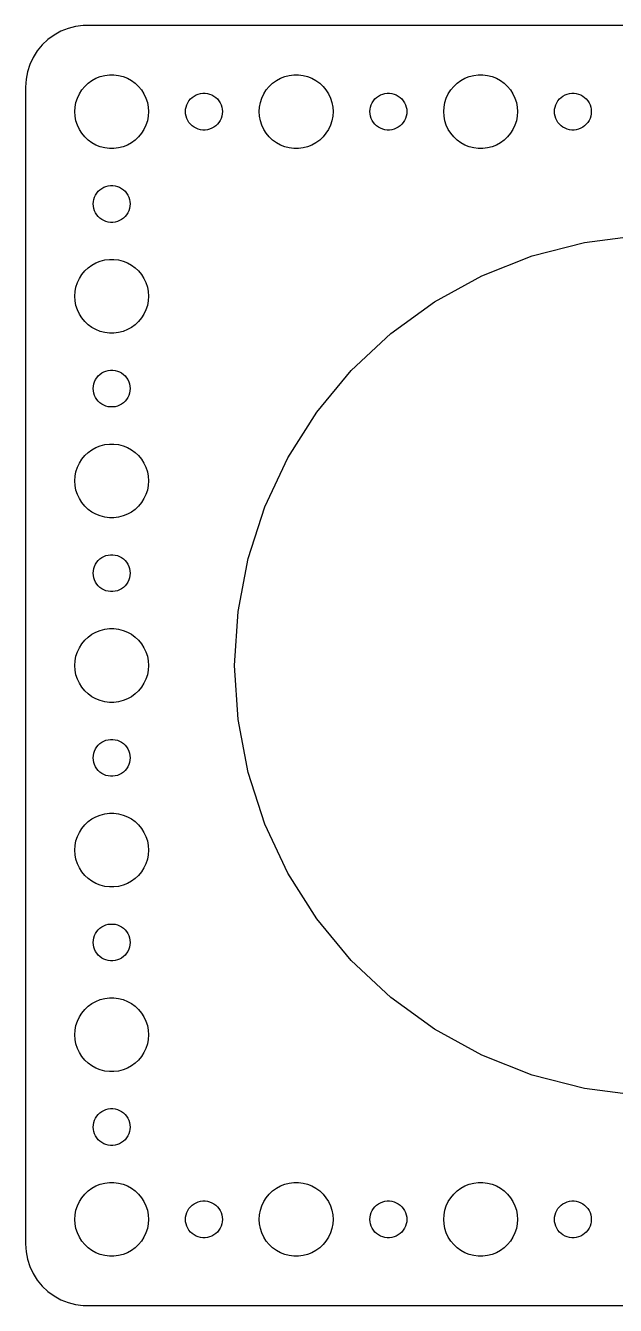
# Model space of a CAD drawing. Header units: metres. Extents: x -52 to 52, y 62 to 280.
# Drawn here: x -52 to -4, y 176 to 280 of the extents above; entities that cross this region are included whole.
import ezdxf

# ---------------------------------------------------------------- set-up
doc = ezdxf.new("R2010")
doc.units = ezdxf.units.M

msp = doc.modelspace()

# ---------------------------------------------------------------- linework, layer by layer
for p, q in [((-48.5451, 279.755), (-49.1289, 279.524)), ((-47.9369, 279.911), (-48.5451, 279.755)), ((-47.3139, 279.99), (-47.9369, 279.911)), ((47.3139, 279.99), (-47.3139, 279.99)), ((-50.1871, 278.853), (-50.6448, 278.423)), ((-49.6791, 279.222), (-50.1871, 278.853)), ((-49.1289, 279.524), (-49.6791, 279.222)), ((-51.0451, 277.939), (-51.3815, 277.409)), ((-50.6448, 278.423), (-51.0451, 277.939)), ((-51.6489, 276.841), (-51.8429, 276.243)), ((-51.3815, 277.409), (-51.6489, 276.841)), ((-51.9606, 275.627), (-52, 275)), ((-51.8429, 276.243), (-51.9606, 275.627)), ((-46.6075, 275.533), (-46.2773, 275.714)), ((-46.2773, 275.714), (-45.927, 275.853)), ((-45.927, 275.853), (-45.5621, 275.947)), ((-45.5621, 275.947), (-45.1884, 275.994)), ((-45.1884, 275.994), (-44.8116, 275.994)), ((-44.8116, 275.994), (-44.4379, 275.947)), ((-44.4379, 275.947), (-44.0729, 275.853)), ((-44.0729, 275.853), (-43.7227, 275.714)), ((-43.7227, 275.714), (-43.3925, 275.533)), ((-31.6075, 275.533), (-31.2773, 275.714)), ((-31.2773, 275.714), (-30.927, 275.853)), ((-30.927, 275.853), (-30.5621, 275.947)), ((-30.5621, 275.947), (-30.1884, 275.994)), ((-30.1884, 275.994), (-29.8116, 275.994)), ((-29.8116, 275.994), (-29.4379, 275.947)), ((-29.4379, 275.947), (-29.0729, 275.853)), ((-29.0729, 275.853), (-28.7227, 275.714)), ((-28.7227, 275.714), (-28.3925, 275.533)), ((-16.6075, 275.533), (-16.2773, 275.714)), ((-16.2773, 275.714), (-15.927, 275.853)), ((-15.927, 275.853), (-15.5621, 275.947)), ((-15.5621, 275.947), (-15.1884, 275.994)), ((-15.1884, 275.994), (-14.8116, 275.994)), ((-14.8116, 275.994), (-14.4379, 275.947)), ((-14.4379, 275.947), (-14.0729, 275.853)), ((-14.0729, 275.853), (-13.7227, 275.714)), ((-13.7227, 275.714), (-13.3925, 275.533)), ((-52, 275), (-52, 181)), ((-47.6289, 274.445), (-47.427, 274.763)), ((-47.427, 274.763), (-47.1869, 275.054)), ((-47.1869, 275.054), (-46.9123, 275.312)), ((-46.9123, 275.312), (-46.6075, 275.533)), ((-43.3925, 275.533), (-43.0877, 275.312)), ((-43.0877, 275.312), (-42.8131, 275.054)), ((-42.8131, 275.054), (-42.5729, 274.763)), ((-42.5729, 274.763), (-42.3711, 274.445)), ((-32.6289, 274.445), (-32.427, 274.763)), ((-32.427, 274.763), (-32.1869, 275.054)), ((-32.1869, 275.054), (-31.9123, 275.312)), ((-31.9123, 275.312), (-31.6075, 275.533)), ((-28.3925, 275.533), (-28.0877, 275.312)), ((-28.0877, 275.312), (-27.8131, 275.054)), ((-27.8131, 275.054), (-27.5729, 274.763)), ((-27.5729, 274.763), (-27.3711, 274.445)), ((-17.6289, 274.445), (-17.427, 274.763)), ((-17.427, 274.763), (-17.1869, 275.054)), ((-17.1869, 275.054), (-16.9123, 275.312)), ((-16.9123, 275.312), (-16.6075, 275.533)), ((-13.3925, 275.533), (-13.0877, 275.312)), ((-13.0877, 275.312), (-12.8131, 275.054)), ((-12.8131, 275.054), (-12.5729, 274.763)), ((-12.5729, 274.763), (-12.3711, 274.445)), ((-47.9763, 273.376), (-47.9057, 273.746)), ((-47.9057, 273.746), (-47.7893, 274.104)), ((-47.7893, 274.104), (-47.6289, 274.445)), ((-42.3711, 274.445), (-42.2107, 274.104)), ((-42.2107, 274.104), (-42.0942, 273.746)), ((-42.0942, 273.746), (-42.0237, 273.376)), ((-38.9529, 273.373), (-38.8947, 273.552)), ((-38.8947, 273.552), (-38.8145, 273.723)), ((-38.8145, 273.723), (-38.7135, 273.882)), ((-38.7135, 273.882), (-38.5934, 274.027)), ((-38.5934, 274.027), (-38.4561, 274.156)), ((-38.4561, 274.156), (-38.3037, 274.266)), ((-38.3037, 274.266), (-38.1387, 274.357)), ((-38.1387, 274.357), (-37.9635, 274.427)), ((-37.9635, 274.427), (-37.7811, 274.473)), ((-37.7811, 274.473), (-37.5942, 274.497)), ((-37.5942, 274.497), (-37.4058, 274.497)), ((-37.4058, 274.497), (-37.2189, 274.473)), ((-37.2189, 274.473), (-37.0365, 274.427)), ((-37.0365, 274.427), (-36.8613, 274.357)), ((-36.8613, 274.357), (-36.6963, 274.266)), ((-36.6963, 274.266), (-36.5439, 274.156)), ((-36.5439, 274.156), (-36.4065, 274.027)), ((-36.4065, 274.027), (-36.2865, 273.882)), ((-36.2865, 273.882), (-36.1855, 273.723)), ((-36.1855, 273.723), (-36.1053, 273.552)), ((-36.1053, 273.552), (-36.0471, 273.373)), ((-32.9763, 273.376), (-32.9057, 273.746)), ((-32.9057, 273.746), (-32.7893, 274.104)), ((-32.7893, 274.104), (-32.6289, 274.445)), ((-27.3711, 274.445), (-27.2107, 274.104)), ((-27.2107, 274.104), (-27.0942, 273.746)), ((-27.0942, 273.746), (-27.0237, 273.376)), ((-23.9529, 273.373), (-23.8947, 273.552)), ((-23.8947, 273.552), (-23.8145, 273.723)), ((-23.8145, 273.723), (-23.7135, 273.882)), ((-23.7135, 273.882), (-23.5934, 274.027)), ((-23.5934, 274.027), (-23.4561, 274.156)), ((-23.4561, 274.156), (-23.3037, 274.266)), ((-23.3037, 274.266), (-23.1387, 274.357)), ((-23.1387, 274.357), (-22.9635, 274.427)), ((-22.9635, 274.427), (-22.7811, 274.473)), ((-22.7811, 274.473), (-22.5942, 274.497)), ((-22.5942, 274.497), (-22.4058, 274.497)), ((-22.4058, 274.497), (-22.2189, 274.473)), ((-22.2189, 274.473), (-22.0365, 274.427)), ((-22.0365, 274.427), (-21.8613, 274.357)), ((-21.8613, 274.357), (-21.6963, 274.266)), ((-21.6963, 274.266), (-21.5439, 274.156)), ((-21.5439, 274.156), (-21.4065, 274.027)), ((-21.4065, 274.027), (-21.2865, 273.882)), ((-21.2865, 273.882), (-21.1855, 273.723)), ((-21.1855, 273.723), (-21.1053, 273.552)), ((-21.1053, 273.552), (-21.0471, 273.373)), ((-17.9763, 273.376), (-17.9057, 273.746)), ((-17.9057, 273.746), (-17.7893, 274.104)), ((-17.7893, 274.104), (-17.6289, 274.445)), ((-12.3711, 274.445), (-12.2107, 274.104)), ((-12.2107, 274.104), (-12.0942, 273.746)), ((-12.0942, 273.746), (-12.0237, 273.376)), ((-8.95287, 273.373), (-8.89465, 273.552)), ((-8.89465, 273.552), (-8.81445, 273.723)), ((-8.81445, 273.723), (-8.71352, 273.882)), ((-8.71352, 273.882), (-8.59344, 274.027)), ((-8.59344, 274.027), (-8.45613, 274.156)), ((-8.45613, 274.156), (-8.30373, 274.266)), ((-8.30373, 274.266), (-8.13866, 274.357)), ((-8.13866, 274.357), (-7.96352, 274.427)), ((-7.96352, 274.427), (-7.78107, 274.473)), ((-7.78107, 274.473), (-7.59418, 274.497)), ((-7.59418, 274.497), (-7.40581, 274.497)), ((-7.40581, 274.497), (-7.21892, 274.473)), ((-7.21892, 274.473), (-7.03647, 274.427)), ((-7.03647, 274.427), (-6.86133, 274.357)), ((-6.86133, 274.357), (-6.69626, 274.266)), ((-6.69626, 274.266), (-6.54385, 274.156)), ((-6.54385, 274.156), (-6.40654, 274.027)), ((-6.40654, 274.027), (-6.28647, 273.882)), ((-6.28647, 273.882), (-6.18553, 273.723)), ((-6.18553, 273.723), (-6.10533, 273.552)), ((-6.10533, 273.552), (-6.04712, 273.373)), ((-48, 273), (-47.9763, 273.376)), ((-47.9763, 272.624), (-48, 273)), ((-47.9057, 272.254), (-47.9763, 272.624)), ((-42.0237, 272.624), (-42.0942, 272.254)), ((-42.0237, 273.376), (-42, 273)), ((-42, 273), (-42.0237, 272.624)), ((-39, 273), (-38.9882, 273.188)), ((-38.9882, 272.812), (-39, 273)), ((-38.9882, 273.188), (-38.9529, 273.373)), ((-38.9529, 272.627), (-38.9882, 272.812)), ((-38.8947, 272.448), (-38.9529, 272.627)), ((-38.8145, 272.277), (-38.8947, 272.448)), ((-36.1053, 272.448), (-36.1855, 272.277)), ((-36.0471, 272.627), (-36.1053, 272.448)), ((-36.0471, 273.373), (-36.0118, 273.188)), ((-36.0118, 272.812), (-36.0471, 272.627)), ((-36.0118, 273.188), (-36, 273)), ((-36, 273), (-36.0118, 272.812)), ((-33, 273), (-32.9763, 273.376)), ((-32.9763, 272.624), (-33, 273)), ((-32.9057, 272.254), (-32.9763, 272.624)), ((-27.0237, 272.624), (-27.0942, 272.254)), ((-27.0237, 273.376), (-27, 273)), ((-27, 273), (-27.0237, 272.624)), ((-24, 273), (-23.9882, 273.188)), ((-23.9882, 272.812), (-24, 273)), ((-23.9882, 273.188), (-23.9529, 273.373)), ((-23.9529, 272.627), (-23.9882, 272.812)), ((-23.8947, 272.448), (-23.9529, 272.627)), ((-23.8145, 272.277), (-23.8947, 272.448)), ((-21.1053, 272.448), (-21.1855, 272.277)), ((-21.0471, 272.627), (-21.1053, 272.448)), ((-21.0471, 273.373), (-21.0118, 273.188)), ((-21.0118, 272.812), (-21.0471, 272.627)), ((-21.0118, 273.188), (-21, 273)), ((-21, 273), (-21.0118, 272.812)), ((-18, 273), (-17.9763, 273.376)), ((-17.9763, 272.624), (-18, 273)), ((-17.9057, 272.254), (-17.9763, 272.624)), ((-12.0237, 272.624), (-12.0942, 272.254)), ((-12.0237, 273.376), (-12, 273)), ((-12, 273), (-12.0237, 272.624)), ((-9, 273), (-8.98816, 273.188)), ((-8.98816, 272.812), (-9, 273)), ((-8.98816, 273.188), (-8.95287, 273.373)), ((-8.95287, 272.627), (-8.98816, 272.812)), ((-8.89465, 272.448), (-8.95287, 272.627)), ((-8.81445, 272.277), (-8.89465, 272.448)), ((-6.10533, 272.448), (-6.18553, 272.277)), ((-6.04712, 272.627), (-6.10533, 272.448)), ((-6.04712, 273.373), (-6.01183, 273.188)), ((-6.01183, 272.812), (-6.04712, 272.627)), ((-6.01183, 273.188), (-6, 273)), ((-6, 273), (-6.01183, 272.812)), ((-47.7893, 271.896), (-47.9057, 272.254)), ((-47.6289, 271.555), (-47.7893, 271.896)), ((-47.427, 271.237), (-47.6289, 271.555)), ((-42.3711, 271.555), (-42.5729, 271.237)), ((-42.2107, 271.896), (-42.3711, 271.555)), ((-42.0942, 272.254), (-42.2107, 271.896)), ((-38.7135, 272.118), (-38.8145, 272.277)), ((-38.5934, 271.973), (-38.7135, 272.118)), ((-38.4561, 271.844), (-38.5934, 271.973)), ((-38.3037, 271.734), (-38.4561, 271.844)), ((-38.1387, 271.643), (-38.3037, 271.734)), ((-37.9635, 271.573), (-38.1387, 271.643)), ((-37.7811, 271.527), (-37.9635, 271.573)), ((-37.5942, 271.503), (-37.7811, 271.527)), ((-37.4058, 271.503), (-37.5942, 271.503)), ((-37.2189, 271.527), (-37.4058, 271.503)), ((-37.0365, 271.573), (-37.2189, 271.527)), ((-36.8613, 271.643), (-37.0365, 271.573)), ((-36.6963, 271.734), (-36.8613, 271.643)), ((-36.5439, 271.844), (-36.6963, 271.734)), ((-36.4065, 271.973), (-36.5439, 271.844)), ((-36.2865, 272.118), (-36.4065, 271.973)), ((-36.1855, 272.277), (-36.2865, 272.118)), ((-32.7893, 271.896), (-32.9057, 272.254)), ((-32.6289, 271.555), (-32.7893, 271.896)), ((-32.427, 271.237), (-32.6289, 271.555)), ((-27.3711, 271.555), (-27.5729, 271.237)), ((-27.2107, 271.896), (-27.3711, 271.555)), ((-27.0942, 272.254), (-27.2107, 271.896)), ((-23.7135, 272.118), (-23.8145, 272.277)), ((-23.5934, 271.973), (-23.7135, 272.118)), ((-23.4561, 271.844), (-23.5934, 271.973)), ((-23.3037, 271.734), (-23.4561, 271.844)), ((-23.1387, 271.643), (-23.3037, 271.734)), ((-22.9635, 271.573), (-23.1387, 271.643)), ((-22.7811, 271.527), (-22.9635, 271.573)), ((-22.5942, 271.503), (-22.7811, 271.527)), ((-22.4058, 271.503), (-22.5942, 271.503)), ((-22.2189, 271.527), (-22.4058, 271.503)), ((-22.0365, 271.573), (-22.2189, 271.527)), ((-21.8613, 271.643), (-22.0365, 271.573)), ((-21.6963, 271.734), (-21.8613, 271.643)), ((-21.5439, 271.844), (-21.6963, 271.734)), ((-21.4065, 271.973), (-21.5439, 271.844)), ((-21.2865, 272.118), (-21.4065, 271.973)), ((-21.1855, 272.277), (-21.2865, 272.118)), ((-17.7893, 271.896), (-17.9057, 272.254)), ((-17.6289, 271.555), (-17.7893, 271.896)), ((-17.427, 271.237), (-17.6289, 271.555)), ((-12.3711, 271.555), (-12.5729, 271.237)), ((-12.2107, 271.896), (-12.3711, 271.555)), ((-12.0942, 272.254), (-12.2107, 271.896)), ((-8.71352, 272.118), (-8.81445, 272.277)), ((-8.59344, 271.973), (-8.71352, 272.118)), ((-8.45613, 271.844), (-8.59344, 271.973)), ((-8.30373, 271.734), (-8.45613, 271.844)), ((-8.13866, 271.643), (-8.30373, 271.734)), ((-7.96352, 271.573), (-8.13866, 271.643)), ((-7.78107, 271.527), (-7.96352, 271.573)), ((-7.59418, 271.503), (-7.78107, 271.527)), ((-7.40581, 271.503), (-7.59418, 271.503)), ((-7.21892, 271.527), (-7.40581, 271.503)), ((-7.03647, 271.573), (-7.21892, 271.527)), ((-6.86133, 271.643), (-7.03647, 271.573)), ((-6.69626, 271.734), (-6.86133, 271.643)), ((-6.54385, 271.844), (-6.69626, 271.734)), ((-6.40654, 271.973), (-6.54385, 271.844)), ((-6.28647, 272.118), (-6.40654, 271.973)), ((-6.18553, 272.277), (-6.28647, 272.118)), ((-47.1869, 270.946), (-47.427, 271.237)), ((-46.9123, 270.688), (-47.1869, 270.946)), ((-46.6075, 270.467), (-46.9123, 270.688)), ((-46.2773, 270.286), (-46.6075, 270.467)), ((-43.3925, 270.467), (-43.7227, 270.286)), ((-43.0877, 270.688), (-43.3925, 270.467)), ((-42.8131, 270.946), (-43.0877, 270.688)), ((-42.5729, 271.237), (-42.8131, 270.946)), ((-32.1869, 270.946), (-32.427, 271.237)), ((-31.9123, 270.688), (-32.1869, 270.946)), ((-31.6075, 270.467), (-31.9123, 270.688)), ((-31.2773, 270.286), (-31.6075, 270.467)), ((-28.3925, 270.467), (-28.7227, 270.286)), ((-28.0877, 270.688), (-28.3925, 270.467)), ((-27.8131, 270.946), (-28.0877, 270.688)), ((-27.5729, 271.237), (-27.8131, 270.946)), ((-17.1869, 270.946), (-17.427, 271.237)), ((-16.9123, 270.688), (-17.1869, 270.946)), ((-16.6075, 270.467), (-16.9123, 270.688)), ((-16.2773, 270.286), (-16.6075, 270.467)), ((-13.3925, 270.467), (-13.7227, 270.286)), ((-13.0877, 270.688), (-13.3925, 270.467)), ((-12.8131, 270.946), (-13.0877, 270.688)), ((-12.5729, 271.237), (-12.8131, 270.946)), ((-45.927, 270.147), (-46.2773, 270.286)), ((-45.5621, 270.053), (-45.927, 270.147)), ((-45.1884, 270.006), (-45.5621, 270.053)), ((-44.8116, 270.006), (-45.1884, 270.006)), ((-44.4379, 270.053), (-44.8116, 270.006)), ((-44.0729, 270.147), (-44.4379, 270.053)), ((-43.7227, 270.286), (-44.0729, 270.147)), ((-30.927, 270.147), (-31.2773, 270.286)), ((-30.5621, 270.053), (-30.927, 270.147)), ((-30.1884, 270.006), (-30.5621, 270.053)), ((-29.8116, 270.006), (-30.1884, 270.006)), ((-29.4379, 270.053), (-29.8116, 270.006)), ((-29.0729, 270.147), (-29.4379, 270.053)), ((-28.7227, 270.286), (-29.0729, 270.147)), ((-15.927, 270.147), (-16.2773, 270.286)), ((-15.5621, 270.053), (-15.927, 270.147)), ((-15.1884, 270.006), (-15.5621, 270.053)), ((-14.8116, 270.006), (-15.1884, 270.006)), ((-14.4379, 270.053), (-14.8116, 270.006)), ((-14.0729, 270.147), (-14.4379, 270.053)), ((-13.7227, 270.286), (-14.0729, 270.147)), ((-46.3947, 266.052), (-46.3145, 266.223)), ((-46.3145, 266.223), (-46.2135, 266.382)), ((-46.2135, 266.382), (-46.0934, 266.527)), ((-46.0934, 266.527), (-45.9561, 266.656)), ((-45.9561, 266.656), (-45.8037, 266.766)), ((-45.8037, 266.766), (-45.6387, 266.857)), ((-45.6387, 266.857), (-45.4635, 266.927)), ((-45.4635, 266.927), (-45.2811, 266.973)), ((-45.2811, 266.973), (-45.0942, 266.997)), ((-45.0942, 266.997), (-44.9058, 266.997)), ((-44.9058, 266.997), (-44.7189, 266.973)), ((-44.7189, 266.973), (-44.5365, 266.927)), ((-44.5365, 266.927), (-44.3613, 266.857)), ((-44.3613, 266.857), (-44.1963, 266.766)), ((-44.1963, 266.766), (-44.0439, 266.656)), ((-44.0439, 266.656), (-43.9065, 266.527)), ((-43.9065, 266.527), (-43.7865, 266.382)), ((-43.7865, 266.382), (-43.6855, 266.223)), ((-43.6855, 266.223), (-43.6053, 266.052)), ((-46.5, 265.5), (-46.4882, 265.688)), ((-46.4882, 265.312), (-46.5, 265.5)), ((-46.4882, 265.688), (-46.4529, 265.873)), ((-46.4529, 265.127), (-46.4882, 265.312)), ((-46.4529, 265.873), (-46.3947, 266.052)), ((-43.6053, 266.052), (-43.5471, 265.873)), ((-43.5471, 265.873), (-43.5118, 265.688)), ((-43.5118, 265.312), (-43.5471, 265.127)), ((-43.5118, 265.688), (-43.5, 265.5)), ((-43.5, 265.5), (-43.5118, 265.312)), ((-46.3947, 264.948), (-46.4529, 265.127)), ((-46.3145, 264.777), (-46.3947, 264.948)), ((-46.2135, 264.618), (-46.3145, 264.777)), ((-46.0934, 264.473), (-46.2135, 264.618)), ((-45.9561, 264.344), (-46.0934, 264.473)), ((-45.8037, 264.234), (-45.9561, 264.344)), ((-45.6387, 264.143), (-45.8037, 264.234)), ((-45.4635, 264.073), (-45.6387, 264.143)), ((-44.3613, 264.143), (-44.5365, 264.073)), ((-44.1963, 264.234), (-44.3613, 264.143)), ((-44.0439, 264.344), (-44.1963, 264.234)), ((-43.9065, 264.473), (-44.0439, 264.344)), ((-43.7865, 264.618), (-43.9065, 264.473)), ((-43.6855, 264.777), (-43.7865, 264.618)), ((-43.6053, 264.948), (-43.6855, 264.777)), ((-43.5471, 265.127), (-43.6053, 264.948)), ((-45.2811, 264.027), (-45.4635, 264.073)), ((-45.0942, 264.003), (-45.2811, 264.027)), ((-44.9058, 264.003), (-45.0942, 264.003)), ((-44.7189, 264.027), (-44.9058, 264.003)), ((-44.5365, 264.073), (-44.7189, 264.027)), ((-10.8156, 261.287), (-6.55833, 262.38)), ((-6.55833, 262.38), (-2.19766, 262.931)), ((-45.5621, 260.947), (-45.1884, 260.994)), ((-45.1884, 260.994), (-44.8116, 260.994)), ((-44.8116, 260.994), (-44.4379, 260.947)), ((-14.9023, 259.669), (-10.8156, 261.287)), ((-47.427, 259.763), (-47.1869, 260.054)), ((-47.1869, 260.054), (-46.9123, 260.312)), ((-46.9123, 260.312), (-46.6075, 260.533)), ((-46.6075, 260.533), (-46.2773, 260.714)), ((-46.2773, 260.714), (-45.927, 260.853)), ((-45.927, 260.853), (-45.5621, 260.947)), ((-44.4379, 260.947), (-44.0729, 260.853)), ((-44.0729, 260.853), (-43.7227, 260.714)), ((-43.7227, 260.714), (-43.3925, 260.533)), ((-43.3925, 260.533), (-43.0877, 260.312)), ((-43.0877, 260.312), (-42.8131, 260.054)), ((-42.8131, 260.054), (-42.5729, 259.763)), ((-47.9057, 258.746), (-47.7893, 259.104)), ((-47.7893, 259.104), (-47.6289, 259.445)), ((-47.6289, 259.445), (-47.427, 259.763)), ((-42.5729, 259.763), (-42.3711, 259.445)), ((-42.3711, 259.445), (-42.2107, 259.104)), ((-42.2107, 259.104), (-42.0942, 258.746)), ((-18.7539, 257.551), (-14.9023, 259.669)), ((-48, 258), (-47.9763, 258.376)), ((-47.9763, 257.624), (-48, 258)), ((-47.9763, 258.376), (-47.9057, 258.746)), ((-42.0942, 258.746), (-42.0237, 258.376)), ((-42.0237, 258.376), (-42, 258)), ((-42, 258), (-42.0237, 257.624)), ((-47.9057, 257.254), (-47.9763, 257.624)), ((-47.7893, 256.896), (-47.9057, 257.254)), ((-47.6289, 256.555), (-47.7893, 256.896)), ((-42.2107, 256.896), (-42.3711, 256.555)), ((-42.0942, 257.254), (-42.2107, 256.896)), ((-42.0237, 257.624), (-42.0942, 257.254)), ((-22.3098, 254.968), (-18.7539, 257.551)), ((-47.427, 256.237), (-47.6289, 256.555)), ((-47.1869, 255.946), (-47.427, 256.237)), ((-46.9123, 255.688), (-47.1869, 255.946)), ((-42.8131, 255.946), (-43.0877, 255.688)), ((-42.5729, 256.237), (-42.8131, 255.946)), ((-42.3711, 256.555), (-42.5729, 256.237)), ((-46.6075, 255.467), (-46.9123, 255.688)), ((-46.2773, 255.286), (-46.6075, 255.467)), ((-45.927, 255.147), (-46.2773, 255.286)), ((-45.5621, 255.053), (-45.927, 255.147)), ((-45.1884, 255.006), (-45.5621, 255.053)), ((-44.8116, 255.006), (-45.1884, 255.006)), ((-44.4379, 255.053), (-44.8116, 255.006)), ((-44.0729, 255.147), (-44.4379, 255.053)), ((-43.7227, 255.286), (-44.0729, 255.147)), ((-43.3925, 255.467), (-43.7227, 255.286)), ((-43.0877, 255.688), (-43.3925, 255.467)), ((-25.5139, 251.959), (-22.3098, 254.968)), ((-46.0934, 251.527), (-45.9561, 251.656)), ((-45.9561, 251.656), (-45.8037, 251.766)), ((-45.8037, 251.766), (-45.6387, 251.857)), ((-45.6387, 251.857), (-45.4635, 251.927)), ((-45.4635, 251.927), (-45.2811, 251.973)), ((-45.2811, 251.973), (-45.0942, 251.997)), ((-45.0942, 251.997), (-44.9058, 251.997)), ((-44.9058, 251.997), (-44.7189, 251.973)), ((-44.7189, 251.973), (-44.5365, 251.927)), ((-44.5365, 251.927), (-44.3613, 251.857)), ((-44.3613, 251.857), (-44.1963, 251.766)), ((-44.1963, 251.766), (-44.0439, 251.656)), ((-44.0439, 251.656), (-43.9065, 251.527)), ((-28.3156, 248.572), (-25.5139, 251.959)), ((-46.5, 250.5), (-46.4882, 250.688)), ((-46.4882, 250.688), (-46.4529, 250.873)), ((-46.4529, 250.873), (-46.3947, 251.052)), ((-46.3947, 251.052), (-46.3145, 251.223)), ((-46.3145, 251.223), (-46.2135, 251.382)), ((-46.2135, 251.382), (-46.0934, 251.527)), ((-43.9065, 251.527), (-43.7865, 251.382)), ((-43.7865, 251.382), (-43.6855, 251.223)), ((-43.6855, 251.223), (-43.6053, 251.052)), ((-43.6053, 251.052), (-43.5471, 250.873)), ((-43.5471, 250.873), (-43.5118, 250.688)), ((-43.5118, 250.688), (-43.5, 250.5)), ((-46.4882, 250.312), (-46.5, 250.5)), ((-46.4529, 250.127), (-46.4882, 250.312)), ((-46.3947, 249.948), (-46.4529, 250.127)), ((-46.3145, 249.777), (-46.3947, 249.948)), ((-46.2135, 249.618), (-46.3145, 249.777)), ((-46.0934, 249.473), (-46.2135, 249.618)), ((-43.7865, 249.618), (-43.9065, 249.473)), ((-43.6855, 249.777), (-43.7865, 249.618)), ((-43.6053, 249.948), (-43.6855, 249.777)), ((-43.5471, 250.127), (-43.6053, 249.948)), ((-43.5118, 250.312), (-43.5471, 250.127)), ((-43.5, 250.5), (-43.5118, 250.312)), ((-45.9561, 249.344), (-46.0934, 249.473)), ((-45.8037, 249.234), (-45.9561, 249.344)), ((-45.6387, 249.143), (-45.8037, 249.234)), ((-45.4635, 249.073), (-45.6387, 249.143)), ((-45.2811, 249.027), (-45.4635, 249.073)), ((-45.0942, 249.003), (-45.2811, 249.027)), ((-44.9058, 249.003), (-45.0942, 249.003)), ((-44.7189, 249.027), (-44.9058, 249.003)), ((-44.5365, 249.073), (-44.7189, 249.027)), ((-44.3613, 249.143), (-44.5365, 249.073)), ((-44.1963, 249.234), (-44.3613, 249.143)), ((-44.0439, 249.344), (-44.1963, 249.234)), ((-43.9065, 249.473), (-44.0439, 249.344)), ((-30.6707, 244.861), (-28.3156, 248.572)), ((-46.9123, 245.312), (-46.6075, 245.533)), ((-46.6075, 245.533), (-46.2773, 245.714)), ((-46.2773, 245.714), (-45.927, 245.853)), ((-45.927, 245.853), (-45.5621, 245.947)), ((-45.5621, 245.947), (-45.1884, 245.994)), ((-45.1884, 245.994), (-44.8116, 245.994)), ((-44.8116, 245.994), (-44.4379, 245.947)), ((-44.4379, 245.947), (-44.0729, 245.853)), ((-44.0729, 245.853), (-43.7227, 245.714)), ((-43.7227, 245.714), (-43.3925, 245.533)), ((-43.3925, 245.533), (-43.0877, 245.312)), ((-47.7893, 244.104), (-47.6289, 244.445)), ((-47.6289, 244.445), (-47.427, 244.763)), ((-47.427, 244.763), (-47.1869, 245.054)), ((-47.1869, 245.054), (-46.9123, 245.312)), ((-43.0877, 245.312), (-42.8131, 245.054)), ((-42.8131, 245.054), (-42.5729, 244.763)), ((-42.5729, 244.763), (-42.3711, 244.445)), ((-42.3711, 244.445), (-42.2107, 244.104)), ((-32.5422, 240.884), (-30.6707, 244.861)), ((-48, 243), (-47.9763, 243.376)), ((-47.9763, 243.376), (-47.9057, 243.746)), ((-47.9057, 243.746), (-47.7893, 244.104)), ((-42.2107, 244.104), (-42.0942, 243.746)), ((-42.0942, 243.746), (-42.0237, 243.376)), ((-42.0237, 243.376), (-42, 243)), ((-47.9763, 242.624), (-48, 243)), ((-47.9057, 242.254), (-47.9763, 242.624)), ((-42.0237, 242.624), (-42.0942, 242.254)), ((-42, 243), (-42.0237, 242.624)), ((-47.7893, 241.896), (-47.9057, 242.254)), ((-47.6289, 241.555), (-47.7893, 241.896)), ((-47.427, 241.237), (-47.6289, 241.555)), ((-47.1869, 240.946), (-47.427, 241.237)), ((-42.5729, 241.237), (-42.8131, 240.946)), ((-42.3711, 241.555), (-42.5729, 241.237)), ((-42.2107, 241.896), (-42.3711, 241.555)), ((-42.0942, 242.254), (-42.2107, 241.896)), ((-46.9123, 240.688), (-47.1869, 240.946)), ((-46.6075, 240.467), (-46.9123, 240.688)), ((-46.2773, 240.286), (-46.6075, 240.467)), ((-45.927, 240.147), (-46.2773, 240.286)), ((-43.7227, 240.286), (-44.0729, 240.147)), ((-43.3925, 240.467), (-43.7227, 240.286)), ((-43.0877, 240.688), (-43.3925, 240.467)), ((-42.8131, 240.946), (-43.0877, 240.688)), ((-33.9004, 236.704), (-32.5422, 240.884)), ((-45.5621, 240.053), (-45.927, 240.147)), ((-45.1884, 240.006), (-45.5621, 240.053)), ((-44.8116, 240.006), (-45.1884, 240.006)), ((-44.4379, 240.053), (-44.8116, 240.006)), ((-44.0729, 240.147), (-44.4379, 240.053)), ((-46.4529, 235.873), (-46.3947, 236.052)), ((-46.3947, 236.052), (-46.3145, 236.223)), ((-46.3145, 236.223), (-46.2135, 236.382)), ((-46.2135, 236.382), (-46.0934, 236.527)), ((-46.0934, 236.527), (-45.9561, 236.656)), ((-45.9561, 236.656), (-45.8037, 236.766)), ((-45.8037, 236.766), (-45.6387, 236.857)), ((-45.6387, 236.857), (-45.4635, 236.927)), ((-45.4635, 236.927), (-45.2811, 236.973)), ((-45.2811, 236.973), (-45.0942, 236.997)), ((-45.0942, 236.997), (-44.9058, 236.997)), ((-44.9058, 236.997), (-44.7189, 236.973)), ((-44.7189, 236.973), (-44.5365, 236.927)), ((-44.5365, 236.927), (-44.3613, 236.857)), ((-44.3613, 236.857), (-44.1963, 236.766)), ((-44.1963, 236.766), (-44.0439, 236.656)), ((-44.0439, 236.656), (-43.9065, 236.527)), ((-43.9065, 236.527), (-43.7865, 236.382)), ((-43.7865, 236.382), (-43.6855, 236.223)), ((-43.6855, 236.223), (-43.6053, 236.052)), ((-43.6053, 236.052), (-43.5471, 235.873)), ((-34.724, 232.387), (-33.9004, 236.704)), ((-46.5, 235.5), (-46.4882, 235.688)), ((-46.4882, 235.312), (-46.5, 235.5)), ((-46.4882, 235.688), (-46.4529, 235.873)), ((-46.4529, 235.127), (-46.4882, 235.312)), ((-46.3947, 234.948), (-46.4529, 235.127)), ((-43.5471, 235.127), (-43.6053, 234.948)), ((-43.5471, 235.873), (-43.5118, 235.688)), ((-43.5118, 235.312), (-43.5471, 235.127)), ((-43.5118, 235.688), (-43.5, 235.5)), ((-43.5, 235.5), (-43.5118, 235.312)), ((-46.3145, 234.777), (-46.3947, 234.948)), ((-46.2135, 234.618), (-46.3145, 234.777)), ((-46.0934, 234.473), (-46.2135, 234.618)), ((-45.9561, 234.344), (-46.0934, 234.473)), ((-45.8037, 234.234), (-45.9561, 234.344)), ((-45.6387, 234.143), (-45.8037, 234.234)), ((-45.4635, 234.073), (-45.6387, 234.143)), ((-45.2811, 234.027), (-45.4635, 234.073)), ((-45.0942, 234.003), (-45.2811, 234.027)), ((-44.9058, 234.003), (-45.0942, 234.003)), ((-44.7189, 234.027), (-44.9058, 234.003)), ((-44.5365, 234.073), (-44.7189, 234.027)), ((-44.3613, 234.143), (-44.5365, 234.073)), ((-44.1963, 234.234), (-44.3613, 234.143)), ((-44.0439, 234.344), (-44.1963, 234.234)), ((-43.9065, 234.473), (-44.0439, 234.344)), ((-43.7865, 234.618), (-43.9065, 234.473)), ((-43.6855, 234.777), (-43.7865, 234.618)), ((-43.6053, 234.948), (-43.6855, 234.777)), ((-35, 228), (-34.724, 232.387)), ((-46.2773, 230.714), (-45.927, 230.853)), ((-45.927, 230.853), (-45.5621, 230.947)), ((-45.5621, 230.947), (-45.1884, 230.994)), ((-45.1884, 230.994), (-44.8116, 230.994)), ((-44.8116, 230.994), (-44.4379, 230.947)), ((-44.4379, 230.947), (-44.0729, 230.853)), ((-44.0729, 230.853), (-43.7227, 230.714)), ((-47.427, 229.763), (-47.1869, 230.054)), ((-47.1869, 230.054), (-46.9123, 230.312)), ((-46.9123, 230.312), (-46.6075, 230.533)), ((-46.6075, 230.533), (-46.2773, 230.714)), ((-43.7227, 230.714), (-43.3925, 230.533)), ((-43.3925, 230.533), (-43.0877, 230.312)), ((-43.0877, 230.312), (-42.8131, 230.054)), ((-42.8131, 230.054), (-42.5729, 229.763)), ((-47.9057, 228.746), (-47.7893, 229.104)), ((-47.7893, 229.104), (-47.6289, 229.445)), ((-47.6289, 229.445), (-47.427, 229.763)), ((-42.5729, 229.763), (-42.3711, 229.445)), ((-42.3711, 229.445), (-42.2107, 229.104)), ((-42.2107, 229.104), (-42.0942, 228.746)), ((-48, 228), (-47.9763, 228.376)), ((-47.9763, 227.624), (-48, 228)), ((-47.9763, 228.376), (-47.9057, 228.746)), ((-42.0942, 228.746), (-42.0237, 228.376)), ((-42.0237, 228.376), (-42, 228)), ((-42, 228), (-42.0237, 227.624)), ((-34.724, 223.613), (-35, 228)), ((-47.9057, 227.254), (-47.9763, 227.624)), ((-47.7893, 226.896), (-47.9057, 227.254)), ((-47.6289, 226.555), (-47.7893, 226.896)), ((-42.2107, 226.896), (-42.3711, 226.555)), ((-42.0942, 227.254), (-42.2107, 226.896)), ((-42.0237, 227.624), (-42.0942, 227.254)), ((-47.427, 226.237), (-47.6289, 226.555)), ((-47.1869, 225.946), (-47.427, 226.237)), ((-46.9123, 225.688), (-47.1869, 225.946)), ((-46.6075, 225.467), (-46.9123, 225.688)), ((-43.0877, 225.688), (-43.3925, 225.467)), ((-42.8131, 225.946), (-43.0877, 225.688)), ((-42.5729, 226.237), (-42.8131, 225.946)), ((-42.3711, 226.555), (-42.5729, 226.237)), ((-46.2773, 225.286), (-46.6075, 225.467)), ((-45.927, 225.147), (-46.2773, 225.286)), ((-45.5621, 225.053), (-45.927, 225.147)), ((-45.1884, 225.006), (-45.5621, 225.053)), ((-44.8116, 225.006), (-45.1884, 225.006)), ((-44.4379, 225.053), (-44.8116, 225.006)), ((-44.0729, 225.147), (-44.4379, 225.053)), ((-43.7227, 225.286), (-44.0729, 225.147)), ((-43.3925, 225.467), (-43.7227, 225.286)), ((-33.9004, 219.296), (-34.724, 223.613)), ((-46.2135, 221.382), (-46.0934, 221.527)), ((-46.0934, 221.527), (-45.9561, 221.656)), ((-45.9561, 221.656), (-45.8037, 221.766)), ((-45.8037, 221.766), (-45.6387, 221.857)), ((-45.6387, 221.857), (-45.4635, 221.927)), ((-45.4635, 221.927), (-45.2811, 221.973)), ((-45.2811, 221.973), (-45.0942, 221.997)), ((-45.0942, 221.997), (-44.9058, 221.997)), ((-44.9058, 221.997), (-44.7189, 221.973)), ((-44.7189, 221.973), (-44.5365, 221.927)), ((-44.5365, 221.927), (-44.3613, 221.857)), ((-44.3613, 221.857), (-44.1963, 221.766)), ((-44.1963, 221.766), (-44.0439, 221.656)), ((-44.0439, 221.656), (-43.9065, 221.527)), ((-43.9065, 221.527), (-43.7865, 221.382)), ((-46.5, 220.5), (-46.4882, 220.688)), ((-46.4882, 220.312), (-46.5, 220.5)), ((-46.4882, 220.688), (-46.4529, 220.873)), ((-46.4529, 220.873), (-46.3947, 221.052)), ((-46.3947, 221.052), (-46.3145, 221.223)), ((-46.3145, 221.223), (-46.2135, 221.382)), ((-43.7865, 221.382), (-43.6855, 221.223)), ((-43.6855, 221.223), (-43.6053, 221.052)), ((-43.6053, 221.052), (-43.5471, 220.873)), ((-43.5471, 220.873), (-43.5118, 220.688)), ((-43.5118, 220.688), (-43.5, 220.5)), ((-43.5, 220.5), (-43.5118, 220.312)), ((-46.4529, 220.127), (-46.4882, 220.312)), ((-46.3947, 219.948), (-46.4529, 220.127)), ((-46.3145, 219.777), (-46.3947, 219.948)), ((-46.2135, 219.618), (-46.3145, 219.777)), ((-46.0934, 219.473), (-46.2135, 219.618)), ((-45.9561, 219.344), (-46.0934, 219.473)), ((-43.9065, 219.473), (-44.0439, 219.344)), ((-43.7865, 219.618), (-43.9065, 219.473)), ((-43.6855, 219.777), (-43.7865, 219.618)), ((-43.6053, 219.948), (-43.6855, 219.777)), ((-43.5471, 220.127), (-43.6053, 219.948)), ((-43.5118, 220.312), (-43.5471, 220.127)), ((-45.8037, 219.234), (-45.9561, 219.344)), ((-45.6387, 219.143), (-45.8037, 219.234)), ((-45.4635, 219.073), (-45.6387, 219.143)), ((-45.2811, 219.027), (-45.4635, 219.073)), ((-45.0942, 219.003), (-45.2811, 219.027)), ((-44.9058, 219.003), (-45.0942, 219.003)), ((-44.7189, 219.027), (-44.9058, 219.003)), ((-44.5365, 219.073), (-44.7189, 219.027)), ((-44.3613, 219.143), (-44.5365, 219.073)), ((-44.1963, 219.234), (-44.3613, 219.143)), ((-44.0439, 219.344), (-44.1963, 219.234)), ((-32.5422, 215.116), (-33.9004, 219.296)), ((-47.1869, 215.054), (-46.9123, 215.312)), ((-46.9123, 215.312), (-46.6075, 215.533)), ((-46.6075, 215.533), (-46.2773, 215.714)), ((-46.2773, 215.714), (-45.927, 215.853)), ((-45.927, 215.853), (-45.5621, 215.947)), ((-45.5621, 215.947), (-45.1884, 215.994)), ((-45.1884, 215.994), (-44.8116, 215.994)), ((-44.8116, 215.994), (-44.4379, 215.947)), ((-44.4379, 215.947), (-44.0729, 215.853)), ((-44.0729, 215.853), (-43.7227, 215.714)), ((-43.7227, 215.714), (-43.3925, 215.533)), ((-43.3925, 215.533), (-43.0877, 215.312)), ((-43.0877, 215.312), (-42.8131, 215.054)), ((-47.7893, 214.104), (-47.6289, 214.445)), ((-47.6289, 214.445), (-47.427, 214.763)), ((-47.427, 214.763), (-47.1869, 215.054)), ((-42.8131, 215.054), (-42.5729, 214.763)), ((-42.5729, 214.763), (-42.3711, 214.445)), ((-42.3711, 214.445), (-42.2107, 214.104)), ((-30.6707, 211.139), (-32.5422, 215.116)), ((-48, 213), (-47.9763, 213.376)), ((-47.9763, 213.376), (-47.9057, 213.746)), ((-47.9057, 213.746), (-47.7893, 214.104)), ((-42.2107, 214.104), (-42.0942, 213.746)), ((-42.0942, 213.746), (-42.0237, 213.376)), ((-42.0237, 213.376), (-42, 213)), ((-47.9763, 212.624), (-48, 213)), ((-47.9057, 212.254), (-47.9763, 212.624)), ((-47.7893, 211.896), (-47.9057, 212.254)), ((-42.0942, 212.254), (-42.2107, 211.896)), ((-42.0237, 212.624), (-42.0942, 212.254)), ((-42, 213), (-42.0237, 212.624)), ((-47.6289, 211.555), (-47.7893, 211.896)), ((-47.427, 211.237), (-47.6289, 211.555)), ((-47.1869, 210.946), (-47.427, 211.237)), ((-42.5729, 211.237), (-42.8131, 210.946)), ((-42.3711, 211.555), (-42.5729, 211.237)), ((-42.2107, 211.896), (-42.3711, 211.555)), ((-28.3156, 207.428), (-30.6707, 211.139)), ((-46.9123, 210.688), (-47.1869, 210.946)), ((-46.6075, 210.467), (-46.9123, 210.688)), ((-46.2773, 210.286), (-46.6075, 210.467)), ((-45.927, 210.147), (-46.2773, 210.286)), ((-45.5621, 210.053), (-45.927, 210.147)), ((-45.1884, 210.006), (-45.5621, 210.053)), ((-44.4379, 210.053), (-44.8116, 210.006)), ((-44.0729, 210.147), (-44.4379, 210.053)), ((-43.7227, 210.286), (-44.0729, 210.147)), ((-43.3925, 210.467), (-43.7227, 210.286)), ((-43.0877, 210.688), (-43.3925, 210.467)), ((-42.8131, 210.946), (-43.0877, 210.688)), ((-44.8116, 210.006), (-45.1884, 210.006)), ((-45.6387, 206.857), (-45.4635, 206.927)), ((-45.4635, 206.927), (-45.2811, 206.973)), ((-45.2811, 206.973), (-45.0942, 206.997)), ((-45.0942, 206.997), (-44.9058, 206.997)), ((-44.9058, 206.997), (-44.7189, 206.973)), ((-44.7189, 206.973), (-44.5365, 206.927)), ((-44.5365, 206.927), (-44.3613, 206.857)), ((-25.5139, 204.041), (-28.3156, 207.428)), ((-46.4529, 205.873), (-46.3947, 206.052)), ((-46.3947, 206.052), (-46.3145, 206.223)), ((-46.3145, 206.223), (-46.2135, 206.382)), ((-46.2135, 206.382), (-46.0934, 206.527)), ((-46.0934, 206.527), (-45.9561, 206.656)), ((-45.9561, 206.656), (-45.8037, 206.766)), ((-45.8037, 206.766), (-45.6387, 206.857)), ((-44.3613, 206.857), (-44.1963, 206.766)), ((-44.1963, 206.766), (-44.0439, 206.656)), ((-44.0439, 206.656), (-43.9065, 206.527)), ((-43.9065, 206.527), (-43.7865, 206.382)), ((-43.7865, 206.382), (-43.6855, 206.223)), ((-43.6855, 206.223), (-43.6053, 206.052)), ((-43.6053, 206.052), (-43.5471, 205.873)), ((-46.5, 205.5), (-46.4882, 205.688)), ((-46.4882, 205.312), (-46.5, 205.5)), ((-46.4882, 205.688), (-46.4529, 205.873)), ((-46.4529, 205.127), (-46.4882, 205.312)), ((-46.3947, 204.948), (-46.4529, 205.127)), ((-46.3145, 204.777), (-46.3947, 204.948)), ((-43.6053, 204.948), (-43.6855, 204.777)), ((-43.5471, 205.127), (-43.6053, 204.948)), ((-43.5471, 205.873), (-43.5118, 205.688)), ((-43.5118, 205.312), (-43.5471, 205.127)), ((-43.5118, 205.688), (-43.5, 205.5)), ((-43.5, 205.5), (-43.5118, 205.312)), ((-46.2135, 204.618), (-46.3145, 204.777)), ((-46.0934, 204.473), (-46.2135, 204.618)), ((-45.9561, 204.344), (-46.0934, 204.473)), ((-45.8037, 204.234), (-45.9561, 204.344)), ((-45.6387, 204.143), (-45.8037, 204.234)), ((-45.4635, 204.073), (-45.6387, 204.143)), ((-45.2811, 204.027), (-45.4635, 204.073)), ((-45.0942, 204.003), (-45.2811, 204.027)), ((-44.9058, 204.003), (-45.0942, 204.003)), ((-44.7189, 204.027), (-44.9058, 204.003)), ((-44.5365, 204.073), (-44.7189, 204.027)), ((-44.3613, 204.143), (-44.5365, 204.073)), ((-44.1963, 204.234), (-44.3613, 204.143)), ((-44.0439, 204.344), (-44.1963, 204.234)), ((-43.9065, 204.473), (-44.0439, 204.344)), ((-43.7865, 204.618), (-43.9065, 204.473)), ((-43.6855, 204.777), (-43.7865, 204.618)), ((-22.3098, 201.032), (-25.5139, 204.041)), ((-46.6075, 200.533), (-46.2773, 200.714)), ((-46.2773, 200.714), (-45.927, 200.853)), ((-45.927, 200.853), (-45.5621, 200.947)), ((-45.5621, 200.947), (-45.1884, 200.994)), ((-45.1884, 200.994), (-44.8116, 200.994)), ((-44.8116, 200.994), (-44.4379, 200.947)), ((-44.4379, 200.947), (-44.0729, 200.853)), ((-44.0729, 200.853), (-43.7227, 200.714)), ((-43.7227, 200.714), (-43.3925, 200.533)), ((-18.7539, 198.449), (-22.3098, 201.032)), ((-47.6289, 199.445), (-47.427, 199.763)), ((-47.427, 199.763), (-47.1869, 200.054)), ((-47.1869, 200.054), (-46.9123, 200.312)), ((-46.9123, 200.312), (-46.6075, 200.533)), ((-43.3925, 200.533), (-43.0877, 200.312)), ((-43.0877, 200.312), (-42.8131, 200.054)), ((-42.8131, 200.054), (-42.5729, 199.763)), ((-42.5729, 199.763), (-42.3711, 199.445)), ((-47.9763, 198.376), (-47.9057, 198.746)), ((-47.9057, 198.746), (-47.7893, 199.104)), ((-47.7893, 199.104), (-47.6289, 199.445)), ((-42.3711, 199.445), (-42.2107, 199.104)), ((-42.2107, 199.104), (-42.0942, 198.746)), ((-42.0942, 198.746), (-42.0237, 198.376)), ((-48, 198), (-47.9763, 198.376)), ((-47.9763, 197.624), (-48, 198)), ((-47.9057, 197.254), (-47.9763, 197.624)), ((-42.0237, 197.624), (-42.0942, 197.254)), ((-42.0237, 198.376), (-42, 198)), ((-42, 198), (-42.0237, 197.624)), ((-14.9023, 196.331), (-18.7539, 198.449)), ((-47.7893, 196.896), (-47.9057, 197.254)), ((-47.6289, 196.555), (-47.7893, 196.896)), ((-47.427, 196.237), (-47.6289, 196.555)), ((-42.3711, 196.555), (-42.5729, 196.237)), ((-42.2107, 196.896), (-42.3711, 196.555)), ((-42.0942, 197.254), (-42.2107, 196.896)), ((-47.1869, 195.946), (-47.427, 196.237)), ((-46.9123, 195.688), (-47.1869, 195.946)), ((-46.6075, 195.467), (-46.9123, 195.688)), ((-43.0877, 195.688), (-43.3925, 195.467)), ((-42.8131, 195.946), (-43.0877, 195.688)), ((-42.5729, 196.237), (-42.8131, 195.946)), ((-10.8156, 194.713), (-14.9023, 196.331)), ((-46.2773, 195.286), (-46.6075, 195.467)), ((-45.927, 195.147), (-46.2773, 195.286)), ((-45.5621, 195.053), (-45.927, 195.147)), ((-45.1884, 195.006), (-45.5621, 195.053)), ((-44.8116, 195.006), (-45.1884, 195.006)), ((-44.4379, 195.053), (-44.8116, 195.006)), ((-44.0729, 195.147), (-44.4379, 195.053)), ((-43.7227, 195.286), (-44.0729, 195.147)), ((-43.3925, 195.467), (-43.7227, 195.286)), ((-6.55833, 193.62), (-10.8156, 194.713)), ((-2.19766, 193.069), (-6.55833, 193.62)), ((-46.3145, 191.223), (-46.2135, 191.382)), ((-46.2135, 191.382), (-46.0934, 191.527)), ((-46.0934, 191.527), (-45.9561, 191.656)), ((-45.9561, 191.656), (-45.8037, 191.766)), ((-45.8037, 191.766), (-45.6387, 191.857)), ((-45.6387, 191.857), (-45.4635, 191.927)), ((-45.4635, 191.927), (-45.2811, 191.973)), ((-45.2811, 191.973), (-45.0942, 191.997)), ((-45.0942, 191.997), (-44.9058, 191.997)), ((-44.9058, 191.997), (-44.7189, 191.973)), ((-44.7189, 191.973), (-44.5365, 191.927)), ((-44.5365, 191.927), (-44.3613, 191.857)), ((-44.3613, 191.857), (-44.1963, 191.766)), ((-44.1963, 191.766), (-44.0439, 191.656)), ((-44.0439, 191.656), (-43.9065, 191.527)), ((-43.9065, 191.527), (-43.7865, 191.382)), ((-43.7865, 191.382), (-43.6855, 191.223)), ((-46.5, 190.5), (-46.4882, 190.688)), ((-46.4882, 190.312), (-46.5, 190.5)), ((-46.4882, 190.688), (-46.4529, 190.873)), ((-46.4529, 190.127), (-46.4882, 190.312)), ((-46.4529, 190.873), (-46.3947, 191.052)), ((-46.3947, 191.052), (-46.3145, 191.223)), ((-43.6855, 191.223), (-43.6053, 191.052)), ((-43.6053, 191.052), (-43.5471, 190.873)), ((-43.5471, 190.873), (-43.5118, 190.688)), ((-43.5118, 190.312), (-43.5471, 190.127)), ((-43.5118, 190.688), (-43.5, 190.5)), ((-43.5, 190.5), (-43.5118, 190.312)), ((-46.3947, 189.948), (-46.4529, 190.127)), ((-46.3145, 189.777), (-46.3947, 189.948)), ((-46.2135, 189.618), (-46.3145, 189.777)), ((-46.0934, 189.473), (-46.2135, 189.618)), ((-45.9561, 189.344), (-46.0934, 189.473)), ((-45.8037, 189.234), (-45.9561, 189.344)), ((-44.0439, 189.344), (-44.1963, 189.234)), ((-43.9065, 189.473), (-44.0439, 189.344)), ((-43.7865, 189.618), (-43.9065, 189.473)), ((-43.6855, 189.777), (-43.7865, 189.618)), ((-43.6053, 189.948), (-43.6855, 189.777)), ((-43.5471, 190.127), (-43.6053, 189.948)), ((-45.6387, 189.143), (-45.8037, 189.234)), ((-45.4635, 189.073), (-45.6387, 189.143)), ((-45.2811, 189.027), (-45.4635, 189.073)), ((-45.0942, 189.003), (-45.2811, 189.027)), ((-44.9058, 189.003), (-45.0942, 189.003)), ((-44.7189, 189.027), (-44.9058, 189.003)), ((-44.5365, 189.073), (-44.7189, 189.027)), ((-44.3613, 189.143), (-44.5365, 189.073)), ((-44.1963, 189.234), (-44.3613, 189.143)), ((-47.1869, 185.054), (-46.9123, 185.312)), ((-46.9123, 185.312), (-46.6075, 185.533)), ((-46.6075, 185.533), (-46.2773, 185.714)), ((-46.2773, 185.714), (-45.927, 185.853)), ((-45.927, 185.853), (-45.5621, 185.947)), ((-45.5621, 185.947), (-45.1884, 185.994)), ((-45.1884, 185.994), (-44.8116, 185.994)), ((-44.8116, 185.994), (-44.4379, 185.947)), ((-44.4379, 185.947), (-44.0729, 185.853)), ((-44.0729, 185.853), (-43.7227, 185.714)), ((-43.7227, 185.714), (-43.3925, 185.533)), ((-43.3925, 185.533), (-43.0877, 185.312)), ((-43.0877, 185.312), (-42.8131, 185.054)), ((-32.1869, 185.054), (-31.9123, 185.312)), ((-31.9123, 185.312), (-31.6075, 185.533)), ((-31.6075, 185.533), (-31.2773, 185.714)), ((-31.2773, 185.714), (-30.927, 185.853)), ((-30.927, 185.853), (-30.5621, 185.947)), ((-30.5621, 185.947), (-30.1884, 185.994)), ((-30.1884, 185.994), (-29.8116, 185.994)), ((-29.8116, 185.994), (-29.4379, 185.947)), ((-29.4379, 185.947), (-29.0729, 185.853)), ((-29.0729, 185.853), (-28.7227, 185.714)), ((-28.7227, 185.714), (-28.3925, 185.533)), ((-28.3925, 185.533), (-28.0877, 185.312)), ((-28.0877, 185.312), (-27.8131, 185.054)), ((-17.1869, 185.054), (-16.9123, 185.312)), ((-16.9123, 185.312), (-16.6075, 185.533)), ((-16.6075, 185.533), (-16.2773, 185.714)), ((-16.2773, 185.714), (-15.927, 185.853)), ((-15.927, 185.853), (-15.5621, 185.947)), ((-15.5621, 185.947), (-15.1884, 185.994)), ((-15.1884, 185.994), (-14.8116, 185.994)), ((-14.8116, 185.994), (-14.4379, 185.947)), ((-14.4379, 185.947), (-14.0729, 185.853)), ((-14.0729, 185.853), (-13.7227, 185.714)), ((-13.7227, 185.714), (-13.3925, 185.533)), ((-13.3925, 185.533), (-13.0877, 185.312)), ((-13.0877, 185.312), (-12.8131, 185.054)), ((-47.9057, 183.746), (-47.7893, 184.104)), ((-47.7893, 184.104), (-47.6289, 184.445)), ((-47.6289, 184.445), (-47.427, 184.763)), ((-47.427, 184.763), (-47.1869, 185.054)), ((-42.8131, 185.054), (-42.5729, 184.763)), ((-42.5729, 184.763), (-42.3711, 184.445)), ((-42.3711, 184.445), (-42.2107, 184.104)), ((-42.2107, 184.104), (-42.0942, 183.746)), ((-38.5934, 184.027), (-38.4561, 184.156)), ((-38.4561, 184.156), (-38.3037, 184.266)), ((-38.3037, 184.266), (-38.1387, 184.357)), ((-38.1387, 184.357), (-37.9635, 184.427)), ((-37.9635, 184.427), (-37.7811, 184.473)), ((-37.7811, 184.473), (-37.5942, 184.497)), ((-37.5942, 184.497), (-37.4058, 184.497)), ((-37.4058, 184.497), (-37.2189, 184.473)), ((-37.2189, 184.473), (-37.0365, 184.427)), ((-37.0365, 184.427), (-36.8613, 184.357)), ((-36.8613, 184.357), (-36.6963, 184.266)), ((-36.6963, 184.266), (-36.5439, 184.156)), ((-36.5439, 184.156), (-36.4065, 184.027)), ((-32.9057, 183.746), (-32.7893, 184.104)), ((-32.7893, 184.104), (-32.6289, 184.445)), ((-32.6289, 184.445), (-32.427, 184.763)), ((-32.427, 184.763), (-32.1869, 185.054)), ((-27.8131, 185.054), (-27.5729, 184.763)), ((-27.5729, 184.763), (-27.3711, 184.445)), ((-27.3711, 184.445), (-27.2107, 184.104)), ((-27.2107, 184.104), (-27.0942, 183.746)), ((-23.5934, 184.027), (-23.4561, 184.156)), ((-23.4561, 184.156), (-23.3037, 184.266)), ((-23.3037, 184.266), (-23.1387, 184.357)), ((-23.1387, 184.357), (-22.9635, 184.427)), ((-22.9635, 184.427), (-22.7811, 184.473)), ((-22.7811, 184.473), (-22.5942, 184.497)), ((-22.5942, 184.497), (-22.4058, 184.497)), ((-22.4058, 184.497), (-22.2189, 184.473)), ((-22.2189, 184.473), (-22.0365, 184.427)), ((-22.0365, 184.427), (-21.8613, 184.357)), ((-21.8613, 184.357), (-21.6963, 184.266)), ((-21.6963, 184.266), (-21.5439, 184.156)), ((-21.5439, 184.156), (-21.4065, 184.027)), ((-17.9057, 183.746), (-17.7893, 184.104)), ((-17.7893, 184.104), (-17.6289, 184.445)), ((-17.6289, 184.445), (-17.427, 184.763)), ((-17.427, 184.763), (-17.1869, 185.054)), ((-12.8131, 185.054), (-12.5729, 184.763)), ((-12.5729, 184.763), (-12.3711, 184.445)), ((-12.3711, 184.445), (-12.2107, 184.104)), ((-12.2107, 184.104), (-12.0942, 183.746)), ((-8.59344, 184.027), (-8.45613, 184.156)), ((-8.45613, 184.156), (-8.30373, 184.266)), ((-8.30373, 184.266), (-8.13866, 184.357)), ((-8.13866, 184.357), (-7.96352, 184.427)), ((-7.96352, 184.427), (-7.78107, 184.473)), ((-7.78107, 184.473), (-7.59418, 184.497)), ((-7.59418, 184.497), (-7.40581, 184.497)), ((-7.40581, 184.497), (-7.21892, 184.473)), ((-7.21892, 184.473), (-7.03647, 184.427)), ((-7.03647, 184.427), (-6.86133, 184.357)), ((-6.86133, 184.357), (-6.69626, 184.266)), ((-6.69626, 184.266), (-6.54385, 184.156)), ((-6.54385, 184.156), (-6.40654, 184.027)), ((-48, 183), (-47.9763, 183.376)), ((-47.9763, 183.376), (-47.9057, 183.746)), ((-42.0942, 183.746), (-42.0237, 183.376)), ((-42.0237, 183.376), (-42, 183)), ((-39, 183), (-38.9882, 183.188)), ((-38.9882, 183.188), (-38.9529, 183.373)), ((-38.9529, 183.373), (-38.8947, 183.552)), ((-38.8947, 183.552), (-38.8145, 183.723)), ((-38.8145, 183.723), (-38.7135, 183.882)), ((-38.7135, 183.882), (-38.5934, 184.027)), ((-36.4065, 184.027), (-36.2865, 183.882)), ((-36.2865, 183.882), (-36.1855, 183.723)), ((-36.1855, 183.723), (-36.1053, 183.552)), ((-36.1053, 183.552), (-36.0471, 183.373)), ((-36.0471, 183.373), (-36.0118, 183.188)), ((-36.0118, 183.188), (-36, 183)), ((-33, 183), (-32.9763, 183.376)), ((-32.9763, 183.376), (-32.9057, 183.746)), ((-27.0942, 183.746), (-27.0237, 183.376)), ((-27.0237, 183.376), (-27, 183)), ((-24, 183), (-23.9882, 183.188)), ((-23.9882, 183.188), (-23.9529, 183.373)), ((-23.9529, 183.373), (-23.8947, 183.552)), ((-23.8947, 183.552), (-23.8145, 183.723)), ((-23.8145, 183.723), (-23.7135, 183.882)), ((-23.7135, 183.882), (-23.5934, 184.027)), ((-21.4065, 184.027), (-21.2865, 183.882)), ((-21.2865, 183.882), (-21.1855, 183.723)), ((-21.1855, 183.723), (-21.1053, 183.552)), ((-21.1053, 183.552), (-21.0471, 183.373)), ((-21.0471, 183.373), (-21.0118, 183.188)), ((-21.0118, 183.188), (-21, 183)), ((-18, 183), (-17.9763, 183.376)), ((-17.9763, 183.376), (-17.9057, 183.746)), ((-12.0942, 183.746), (-12.0237, 183.376)), ((-12.0237, 183.376), (-12, 183)), ((-9, 183), (-8.98816, 183.188)), ((-8.98816, 183.188), (-8.95287, 183.373)), ((-8.95287, 183.373), (-8.89465, 183.552)), ((-8.89465, 183.552), (-8.81445, 183.723)), ((-8.81445, 183.723), (-8.71352, 183.882)), ((-8.71352, 183.882), (-8.59344, 184.027)), ((-6.40654, 184.027), (-6.28647, 183.882)), ((-6.28647, 183.882), (-6.18553, 183.723)), ((-6.18553, 183.723), (-6.10533, 183.552)), ((-6.10533, 183.552), (-6.04712, 183.373)), ((-6.04712, 183.373), (-6.01183, 183.188)), ((-6.01183, 183.188), (-6, 183)), ((-47.9763, 182.624), (-48, 183)), ((-47.9057, 182.254), (-47.9763, 182.624)), ((-47.7893, 181.896), (-47.9057, 182.254)), ((-42.0942, 182.254), (-42.2107, 181.896)), ((-42.0237, 182.624), (-42.0942, 182.254)), ((-42, 183), (-42.0237, 182.624)), ((-38.9882, 182.812), (-39, 183)), ((-38.9529, 182.627), (-38.9882, 182.812)), ((-38.8947, 182.448), (-38.9529, 182.627)), ((-38.8145, 182.277), (-38.8947, 182.448)), ((-38.7135, 182.118), (-38.8145, 182.277)), ((-38.5934, 181.973), (-38.7135, 182.118)), ((-38.4561, 181.844), (-38.5934, 181.973)), ((-36.4065, 181.973), (-36.5439, 181.844)), ((-36.2865, 182.118), (-36.4065, 181.973)), ((-36.1855, 182.277), (-36.2865, 182.118)), ((-36.1053, 182.448), (-36.1855, 182.277)), ((-36.0471, 182.627), (-36.1053, 182.448)), ((-36.0118, 182.812), (-36.0471, 182.627)), ((-36, 183), (-36.0118, 182.812)), ((-32.9763, 182.624), (-33, 183)), ((-32.9057, 182.254), (-32.9763, 182.624)), ((-32.7893, 181.896), (-32.9057, 182.254)), ((-27.0942, 182.254), (-27.2107, 181.896)), ((-27.0237, 182.624), (-27.0942, 182.254)), ((-27, 183), (-27.0237, 182.624)), ((-23.9882, 182.812), (-24, 183)), ((-23.9529, 182.627), (-23.9882, 182.812)), ((-23.8947, 182.448), (-23.9529, 182.627)), ((-23.8145, 182.277), (-23.8947, 182.448)), ((-23.7135, 182.118), (-23.8145, 182.277)), ((-23.5934, 181.973), (-23.7135, 182.118)), ((-23.4561, 181.844), (-23.5934, 181.973)), ((-21.4065, 181.973), (-21.5439, 181.844)), ((-21.2865, 182.118), (-21.4065, 181.973)), ((-21.1855, 182.277), (-21.2865, 182.118)), ((-21.1053, 182.448), (-21.1855, 182.277)), ((-21.0471, 182.627), (-21.1053, 182.448)), ((-21.0118, 182.812), (-21.0471, 182.627)), ((-21, 183), (-21.0118, 182.812)), ((-17.9763, 182.624), (-18, 183)), ((-17.9057, 182.254), (-17.9763, 182.624)), ((-17.7893, 181.896), (-17.9057, 182.254)), ((-12.0942, 182.254), (-12.2107, 181.896)), ((-12.0237, 182.624), (-12.0942, 182.254)), ((-12, 183), (-12.0237, 182.624)), ((-8.98816, 182.812), (-9, 183)), ((-8.95287, 182.627), (-8.98816, 182.812)), ((-8.89465, 182.448), (-8.95287, 182.627)), ((-8.81445, 182.277), (-8.89465, 182.448)), ((-8.71352, 182.118), (-8.81445, 182.277)), ((-8.59344, 181.973), (-8.71352, 182.118)), ((-8.45613, 181.844), (-8.59344, 181.973)), ((-6.40654, 181.973), (-6.54385, 181.844)), ((-6.28647, 182.118), (-6.40654, 181.973)), ((-6.18553, 182.277), (-6.28647, 182.118)), ((-6.10533, 182.448), (-6.18553, 182.277)), ((-6.04712, 182.627), (-6.10533, 182.448)), ((-6.01183, 182.812), (-6.04712, 182.627)), ((-6, 183), (-6.01183, 182.812)), ((-52, 181), (-51.9606, 180.373)), ((-47.6289, 181.555), (-47.7893, 181.896)), ((-47.427, 181.237), (-47.6289, 181.555)), ((-47.1869, 180.946), (-47.427, 181.237)), ((-46.9123, 180.688), (-47.1869, 180.946)), ((-42.8131, 180.946), (-43.0877, 180.688)), ((-42.5729, 181.237), (-42.8131, 180.946)), ((-42.3711, 181.555), (-42.5729, 181.237)), ((-42.2107, 181.896), (-42.3711, 181.555)), ((-38.3037, 181.734), (-38.4561, 181.844)), ((-38.1387, 181.643), (-38.3037, 181.734)), ((-37.9635, 181.573), (-38.1387, 181.643)), ((-37.7811, 181.527), (-37.9635, 181.573)), ((-37.5942, 181.503), (-37.7811, 181.527)), ((-37.4058, 181.503), (-37.5942, 181.503)), ((-37.2189, 181.527), (-37.4058, 181.503)), ((-37.0365, 181.573), (-37.2189, 181.527)), ((-36.8613, 181.643), (-37.0365, 181.573)), ((-36.6963, 181.734), (-36.8613, 181.643)), ((-36.5439, 181.844), (-36.6963, 181.734)), ((-32.6289, 181.555), (-32.7893, 181.896)), ((-32.427, 181.237), (-32.6289, 181.555)), ((-32.1869, 180.946), (-32.427, 181.237)), ((-31.9123, 180.688), (-32.1869, 180.946)), ((-27.8131, 180.946), (-28.0877, 180.688)), ((-27.5729, 181.237), (-27.8131, 180.946)), ((-27.3711, 181.555), (-27.5729, 181.237)), ((-27.2107, 181.896), (-27.3711, 181.555)), ((-23.3037, 181.734), (-23.4561, 181.844)), ((-23.1387, 181.643), (-23.3037, 181.734)), ((-22.9635, 181.573), (-23.1387, 181.643)), ((-22.7811, 181.527), (-22.9635, 181.573)), ((-22.5942, 181.503), (-22.7811, 181.527)), ((-22.4058, 181.503), (-22.5942, 181.503)), ((-22.2189, 181.527), (-22.4058, 181.503)), ((-22.0365, 181.573), (-22.2189, 181.527)), ((-21.8613, 181.643), (-22.0365, 181.573)), ((-21.6963, 181.734), (-21.8613, 181.643)), ((-21.5439, 181.844), (-21.6963, 181.734)), ((-17.6289, 181.555), (-17.7893, 181.896)), ((-17.427, 181.237), (-17.6289, 181.555)), ((-17.1869, 180.946), (-17.427, 181.237)), ((-16.9123, 180.688), (-17.1869, 180.946)), ((-12.8131, 180.946), (-13.0877, 180.688)), ((-12.5729, 181.237), (-12.8131, 180.946)), ((-12.3711, 181.555), (-12.5729, 181.237)), ((-12.2107, 181.896), (-12.3711, 181.555)), ((-8.30373, 181.734), (-8.45613, 181.844)), ((-8.13866, 181.643), (-8.30373, 181.734)), ((-7.96352, 181.573), (-8.13866, 181.643)), ((-7.78107, 181.527), (-7.96352, 181.573)), ((-7.59418, 181.503), (-7.78107, 181.527)), ((-7.40581, 181.503), (-7.59418, 181.503)), ((-7.21892, 181.527), (-7.40581, 181.503)), ((-7.03647, 181.573), (-7.21892, 181.527)), ((-6.86133, 181.643), (-7.03647, 181.573)), ((-6.69626, 181.734), (-6.86133, 181.643)), ((-6.54385, 181.844), (-6.69626, 181.734)), ((-51.9606, 180.373), (-51.8429, 179.757)), ((-46.6075, 180.467), (-46.9123, 180.688)), ((-46.2773, 180.286), (-46.6075, 180.467)), ((-45.927, 180.147), (-46.2773, 180.286)), ((-45.5621, 180.053), (-45.927, 180.147)), ((-45.1884, 180.006), (-45.5621, 180.053)), ((-44.8116, 180.006), (-45.1884, 180.006)), ((-44.4379, 180.053), (-44.8116, 180.006)), ((-44.0729, 180.147), (-44.4379, 180.053)), ((-43.7227, 180.286), (-44.0729, 180.147)), ((-43.3925, 180.467), (-43.7227, 180.286)), ((-43.0877, 180.688), (-43.3925, 180.467)), ((-31.6075, 180.467), (-31.9123, 180.688)), ((-31.2773, 180.286), (-31.6075, 180.467)), ((-30.927, 180.147), (-31.2773, 180.286)), ((-30.5621, 180.053), (-30.927, 180.147)), ((-30.1884, 180.006), (-30.5621, 180.053)), ((-29.8116, 180.006), (-30.1884, 180.006)), ((-29.4379, 180.053), (-29.8116, 180.006)), ((-29.0729, 180.147), (-29.4379, 180.053)), ((-28.7227, 180.286), (-29.0729, 180.147)), ((-28.3925, 180.467), (-28.7227, 180.286)), ((-28.0877, 180.688), (-28.3925, 180.467)), ((-16.6075, 180.467), (-16.9123, 180.688)), ((-16.2773, 180.286), (-16.6075, 180.467)), ((-15.927, 180.147), (-16.2773, 180.286)), ((-15.5621, 180.053), (-15.927, 180.147)), ((-15.1884, 180.006), (-15.5621, 180.053)), ((-14.8116, 180.006), (-15.1884, 180.006)), ((-14.4379, 180.053), (-14.8116, 180.006)), ((-14.0729, 180.147), (-14.4379, 180.053)), ((-13.7227, 180.286), (-14.0729, 180.147)), ((-13.3925, 180.467), (-13.7227, 180.286)), ((-13.0877, 180.688), (-13.3925, 180.467)), ((-51.8429, 179.757), (-51.6489, 179.159)), ((-51.6489, 179.159), (-51.3815, 178.591)), ((-51.3815, 178.591), (-51.0451, 178.061)), ((-51.0451, 178.061), (-50.6448, 177.577)), ((-50.6448, 177.577), (-50.1871, 177.147)), ((-50.1871, 177.147), (-49.6791, 176.778)), ((-49.6791, 176.778), (-49.1289, 176.476)), ((-49.1289, 176.476), (-48.5451, 176.245)), ((-48.5451, 176.245), (-47.9369, 176.089)), ((-47.9369, 176.089), (-47.3139, 176.01)), ((-47.3139, 176.01), (47.3139, 176.01))]:
    msp.add_line(p, q)

doc.saveas('drawing.dxf')
